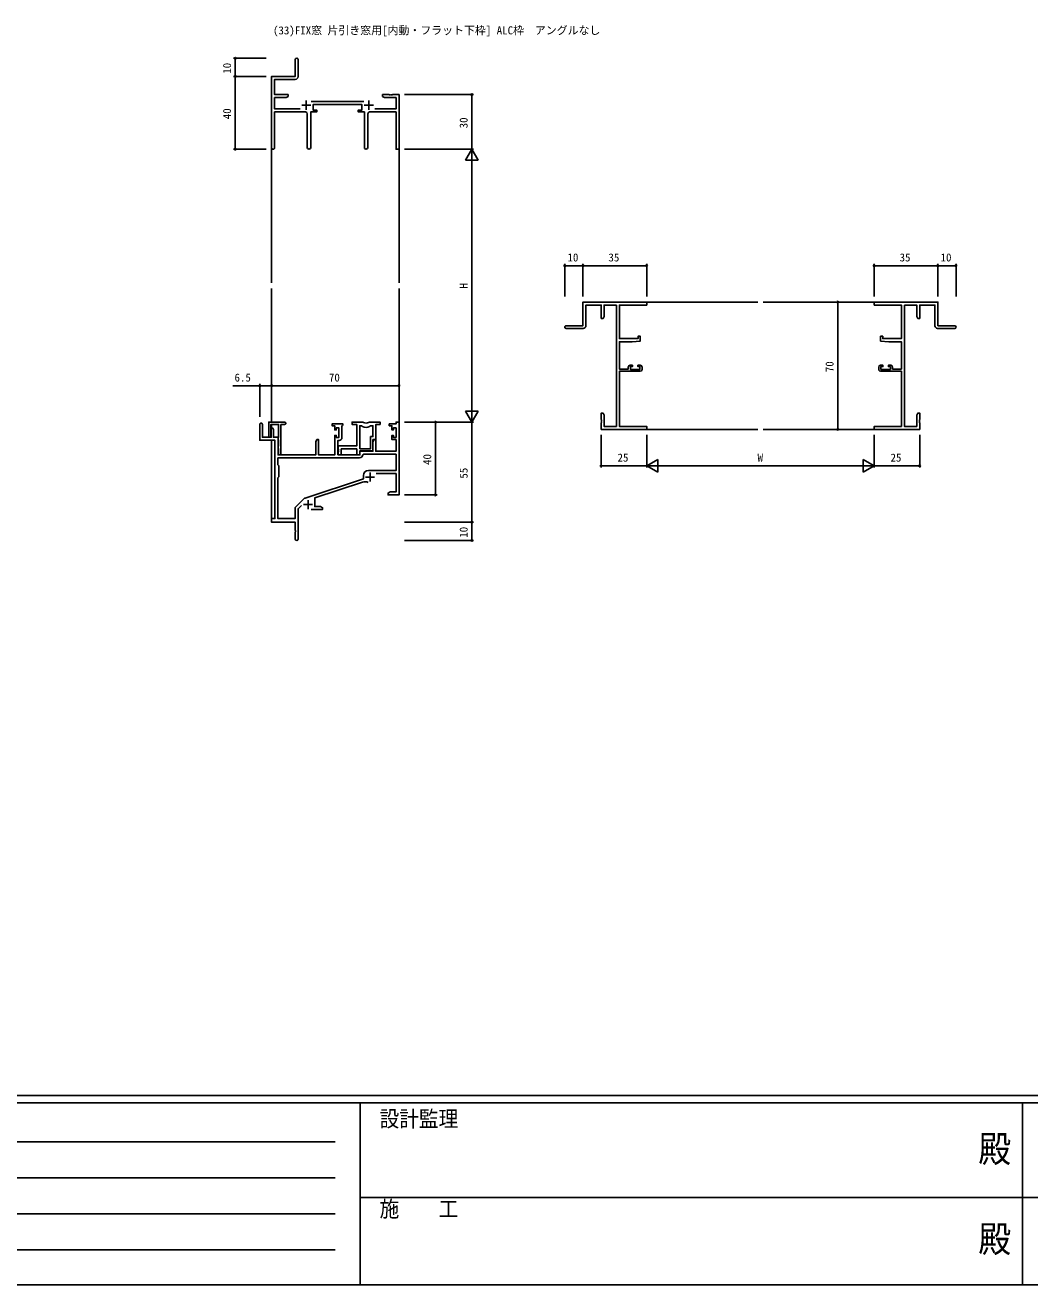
# Model space of a CAD drawing. Units: millimetres, scale not verified. Extents: x -1133 to 1134, y -806 to 806.
# Drawn here: x -573 to -21, y -806 to -114 of the extents above; entities that cross this region are included whole.
import ezdxf
from ezdxf.enums import TextEntityAlignment as Align

# ---------------------------------------------------------------- set-up
doc = ezdxf.new("R2010")
doc.units = ezdxf.units.MM
doc.header["$LTSCALE"] = 4
for name, color, linetype in [('0-1_USER1', 3, 'Continuous'), ('0-2_YKK_11', 7, 'Continuous'), ('0-3_YKK_12', 2, 'Continuous'), ('0-4_YKK_D', 6, 'Continuous'), ('0-5_YKK_ZWAK', 7, 'Continuous')]:
    doc.layers.add(name, color=color, linetype=linetype)
doc.styles.add('ＭＳ ゴシック', font='')
doc.styles.get('ＭＳ ゴシック').set_extended_font_data('MS Gothic')

msp = doc.modelspace()

# ---------------------------------------------------------------- linework, layer by layer
at = {"layer": '0-2_YKK_11'}
for p, q in [((-423.453, -141.948), (-423.453, -132.568)), ((-421.453, -157.618), (-416.453, -157.618)), ((-418.953, -155.118), (-418.953, -160.118)), ((-387.25, -155.688), (-416.261, -155.688)), ((-387.053, -157.618), (-382.053, -157.618)), ((-384.553, -155.118), (-384.553, -160.118)), ((-418.403, -162.318), (-418.403, -180.868)), ((-385.103, -180.868), (-385.103, -162.318)), ((-276.123, -280.318), (-266.743, -280.318)), ((-62.623, -280.318), (-72.003, -280.318)), ((-234.373, -302.818), (-234.373, -301.518)), ((-104.373, -302.818), (-104.373, -301.518)), ((-432.953, -333.018), (-432.953, -349.218)), ((-430.753, -333.018), (-432.953, -333.018)), ((-389.523, -346.418), (-389.523, -333.818)), ((-389.623, -351.448), (-434.523, -351.448)), ((-383.853, -359.518), (-383.853, -364.518)), ((-386.353, -362.018), (-381.353, -362.018)), ((-424.643, -378.309), (-420.205, -373.871)), ((-420.453, -377.118), (-415.453, -377.118)), ((-417.953, -374.618), (-417.953, -379.618))]:
    msp.add_line(p, q, dxfattribs=at)
for points in [[(-424.953, -132.568), (-424.953, -141.818), (-437.953, -141.818), (-437.953, -181.003)], [(-422.303, -159.688), (-436.323, -159.688), (-436.323, -153.448), (-430.044, -153.448), (-428.953, -152.818), (-428.953, -151.818), (-436.323, -151.818), (-436.323, -143.448), (-424.953, -143.448)], [(-384.103, -161.318), (-369.583, -161.318), (-369.583, -181.818), (-367.953, -181.818), (-367.953, -151.818), (-371.495, -151.818), (-371.678, -151.938), (-372.228, -151.938), (-372.411, -151.818), (-372.495, -151.818), (-372.678, -151.938), (-373.228, -151.938), (-373.411, -151.818), (-376.953, -151.818), (-376.953, -152.818), (-375.862, -153.448), (-369.583, -153.448), (-369.583, -159.688), (-381.202, -159.688)], [(-416.503, -180.868), (-416.503, -161.318), (-413.153, -161.318), (-413.153, -160.318), (-415.153, -160.318), (-415.153, -157.318), (-388.353, -157.318), (-388.353, -160.318), (-390.353, -160.318), (-390.353, -161.318), (-387.003, -161.318), (-387.003, -180.868)], [(-436.323, -181.003), (-436.323, -161.318), (-419.403, -161.318)], [(-241.973, -301.518), (-241.973, -302.618), (-246.873, -302.618), (-246.873, -287.618), (-239.873, -287.618), (-235.373, -287.225), (-235.373, -284.618), (-236.573, -284.618), (-236.573, -285.918), (-246.873, -285.918), (-246.873, -267.448), (-231.873, -267.448), (-231.873, -265.818), (-266.873, -265.818), (-266.873, -278.818), (-276.123, -278.818)], [(-265.243, -278.818), (-265.243, -267.448), (-256.873, -267.448), (-256.873, -274.818), (-255.873, -274.818), (-255.243, -273.727), (-255.243, -267.448), (-248.503, -267.448)], [(-248.503, -267.448), (-248.503, -334.188), (-255.243, -334.188), (-255.243, -327.91), (-255.873, -326.818), (-256.873, -326.818), (-256.873, -330.36), (-256.753, -330.543), (-256.753, -331.093), (-256.873, -331.277), (-256.873, -331.36), (-256.753, -331.543), (-256.753, -332.093), (-256.873, -332.277), (-256.873, -335.818), (-231.873, -335.818), (-231.873, -334.188), (-246.873, -334.188), (-246.873, -303.818), (-235.373, -303.818)], [(-96.773, -301.518), (-96.773, -302.618), (-91.873, -302.618), (-91.873, -287.618), (-98.873, -287.618), (-103.373, -287.225), (-103.373, -284.618), (-102.173, -284.618), (-102.173, -285.918), (-91.873, -285.918), (-91.873, -267.448), (-106.873, -267.448), (-106.873, -265.818), (-71.873, -265.818), (-71.873, -278.818), (-62.623, -278.818)], [(-90.243, -267.448), (-90.243, -334.188), (-83.503, -334.188), (-83.503, -327.91), (-82.873, -326.818), (-81.873, -326.818), (-81.873, -330.36), (-81.993, -330.543), (-81.993, -331.093), (-81.873, -331.277), (-81.873, -331.36), (-81.993, -331.543), (-81.993, -332.093), (-81.873, -332.277), (-81.873, -335.818), (-106.873, -335.818), (-106.873, -334.188), (-91.873, -334.188), (-91.873, -303.818), (-103.373, -303.818)], [(-73.503, -278.818), (-73.503, -267.448), (-81.873, -267.448), (-81.873, -274.818), (-82.873, -274.818), (-83.503, -273.727), (-83.503, -267.448), (-90.243, -267.448)], [(-235.373, -300.518), (-236.673, -300.518), (-236.673, -301.318), (-235.573, -301.318), (-235.573, -302.818), (-240.773, -302.818), (-240.773, -301.318), (-239.673, -301.318), (-239.673, -300.518), (-240.973, -300.518)], [(-103.373, -300.518), (-102.073, -300.518), (-102.073, -301.318), (-103.173, -301.318), (-103.173, -302.818), (-97.973, -302.818), (-97.973, -301.318), (-99.073, -301.318), (-99.073, -300.518), (-97.773, -300.518)], [(-439.553, -339.518), (-439.553, -331.818), (-430.753, -331.818)], [(-380.567, -360.048), (-369.583, -360.048), (-369.583, -370.188), (-372.862, -370.188), (-373.953, -370.818), (-373.953, -371.818), (-371.911, -371.818), (-371.728, -371.698), (-371.178, -371.698), (-370.995, -371.818), (-370.911, -371.818), (-370.728, -371.698), (-370.178, -371.698), (-369.995, -371.818), (-367.953, -371.818), (-367.953, -331.818), (-369.583, -331.818), (-369.583, -332.818), (-373.353, -332.818), (-373.353, -333.818), (-371.853, -333.818), (-371.853, -336.118), (-371.053, -336.118), (-371.053, -335.018), (-369.583, -335.018), (-369.583, -340.218), (-371.053, -340.218), (-371.053, -339.118), (-371.853, -339.118), (-371.853, -341.418), (-369.583, -341.418), (-369.583, -347.818), (-380.723, -347.818), (-380.723, -341.418), (-381.653, -341.418), (-382.353, -342.631), (-382.353, -347.818), (-389.453, -347.818), (-389.453, -349.818), (-401.553, -349.818)], [(-391.153, -333.018), (-391.153, -344.918), (-401.353, -344.918), (-401.353, -346.46), (-401.233, -346.643), (-401.233, -347.193), (-401.353, -347.377), (-401.353, -347.46), (-401.233, -347.643), (-401.233, -348.193), (-401.353, -348.377), (-401.353, -349.818), (-399.723, -349.818), (-399.723, -346.548), (-391.153, -346.548), (-391.153, -349.818), (-389.523, -349.818), (-389.523, -347.618), (-382.353, -347.618), (-382.353, -341.418), (-380.653, -341.418), (-380.653, -333.018), (-378.353, -333.018), (-378.353, -331.818), (-383.806, -331.818)], [(-388.3, -331.818), (-393.753, -331.818), (-393.753, -333.018), (-391.153, -333.018)], [(-444.453, -333.018), (-444.453, -341.718), (-436.153, -341.718), (-436.153, -384.818), (-437.953, -384.818), (-437.953, -386.818), (-424.953, -386.818), (-424.953, -391.36), (-424.833, -391.543), (-424.833, -392.093), (-424.953, -392.277), (-424.953, -396.068)], [(-438.153, -335.718), (-438.153, -340.118), (-443.053, -340.118), (-443.053, -333.018)], [(-434.153, -349.218), (-434.153, -346.577), (-434.273, -346.393), (-434.453, -346.118), (-434.453, -345.218), (-434.273, -344.943), (-434.153, -344.76), (-434.153, -341.777), (-434.273, -341.593), (-434.453, -341.318), (-434.453, -340.418), (-434.273, -340.143), (-434.153, -339.96), (-434.153, -333.018), (-438.353, -333.018), (-438.353, -339.518)], [(-399.353, -340.348), (-399.353, -333.918), (-399.053, -333.618), (-398.753, -333.318), (-398.753, -332.818), (-404.753, -332.818), (-404.753, -333.818), (-403.253, -333.818), (-403.253, -336.118), (-402.453, -336.118), (-402.453, -335.018), (-400.983, -335.018), (-400.983, -340.218), (-402.453, -340.218), (-402.453, -339.118), (-403.253, -339.118), (-403.253, -349.818), (-412.123, -349.818), (-412.123, -341.418), (-413.053, -341.418), (-413.753, -342.631), (-413.753, -349.818), (-434.453, -349.818), (-434.453, -340.118), (-436.953, -340.118), (-436.953, -335.718)], [(-389.523, -346.418), (-389.523, -333.818), (-389.151, -333.818)], [(-382.954, -333.818), (-382.283, -333.818), (-382.283, -339.788), (-383.553, -339.788), (-383.553, -346.418), (-389.523, -346.418)], [(-401.553, -349.818), (-401.553, -341.848), (-400.853, -341.848)], [(-389.623, -351.448), (-434.523, -351.448), (-434.523, -355.248), (-433.953, -355.818), (-433.953, -361.818), (-434.523, -362.388), (-434.523, -384.818), (-425.083, -384.818), (-425.083, -379.37)], [(-384.753, -358.418), (-369.583, -358.418), (-369.583, -349.448), (-387.525, -349.448), (-387.825, -349.734)], [(-419.614, -373.507), (-387.453, -362.918), (-387.453, -361.118)], [(-416.303, -379.818), (-409.953, -379.818), (-409.953, -378.818), (-411.044, -378.188), (-414.253, -378.188), (-414.253, -373.458), (-388.026, -364.823)], [(-423.453, -396.068), (-423.453, -379.424), (-421.601, -377.572)]]:
    msp.add_lwpolyline(points, dxfattribs=at)
for centre, radius, start, end in [((-424.203, -132.568), 0.75, 359.99999, 180.00001), ((-424.953, -141.948), 1.5, 270.00001, 359.99999), ((-419.403, -162.318), 1, 0.00001, 89.99999), ((-384.103, -162.318), 1, 90.00001, 179.99999), ((-437.138, -181.003), 0.815, 179.99999, 0.00001), ((-417.453, -180.868), 0.95, 179.99999, 0.00001), ((-386.053, -180.868), 0.95, 179.99999, 0.00001), ((-276.123, -279.568), 0.75, 89.99999, 270.00001), ((-266.743, -278.818), 1.5, 270.00001, 359.99999), ((-72.003, -278.818), 1.5, 180.00001, 269.99999), ((-62.623, -279.568), 0.75, 269.99999, 90.00001), ((-240.973, -301.518), 1, 90.00001, 179.99999), ((-235.373, -301.518), 1, 0.00001, 89.99999), ((-235.373, -302.818), 1, 270.00001, 359.99999), ((-103.373, -301.518), 1, 90.00001, 179.99999), ((-103.373, -302.818), 1, 180.00001, 269.99999), ((-97.773, -301.518), 1, 0.00001, 89.99999), ((-430.753, -332.418), 0.6, 269.99999, 90.00001), ((-388.3, -333.818), 2, 64.91237, 90.00001), ((-386.053, -329.018), 3.3, 244.91238, 295.08762), ((-383.806, -333.818), 2, 89.99997, 115.08762), ((-443.753, -333.018), 0.7, 359.99999, 180.00001), ((-437.553, -335.718), 0.6, 359.99999, 180.00001), ((-389.151, -335.818), 2, 54.22519, 90.00004), ((-386.053, -331.518), 3.3, 234.22517, 305.77483), ((-382.954, -335.818), 2, 89.99996, 125.77481), ((-438.953, -339.518), 0.6, 179.99999, 0.00001), ((-400.853, -340.348), 1.5, 270.00001, 359.99999), ((-433.553, -349.218), 0.6, 179.99999, 0.00001), ((-389.623, -349.648), 1.8, 270.00001, 357.27059), ((-384.753, -361.118), 2.7, 90.00001, 179.99999), ((-386.618, -369.097), 4.5, 68.66068, 108.22312), ((-419.145, -374.931), 1.5, 108.22315, 134.99999), ((-423.583, -379.37), 1.5, 134.99999, 179.99998), ((-424.203, -396.068), 0.75, 179.99999, 0.00001)]:
    msp.add_arc(centre, radius, start, end, dxfattribs=at)
at = {"layer": '0-3_YKK_12'}
for p, q in [((-437.953, -181.003), (-437.953, -255.318)), ((-367.953, -181.003), (-367.953, -255.318)), ((-437.953, -258.318), (-437.953, -331.818)), ((-367.953, -258.318), (-367.953, -332.118)), ((-232.173, -265.818), (-170.873, -265.818)), ((-167.873, -265.818), (-106.573, -265.818)), ((-437.953, -333.018), (-437.953, -335.271)), ((-232.173, -335.818), (-170.873, -335.818)), ((-167.873, -335.818), (-106.573, -335.818)), ((-437.953, -341.718), (-437.953, -385.118))]:
    msp.add_line(p, q, dxfattribs=at)
at = {"layer": '0-4_YKK_D'}
for p, q in [((-440.953, -131.818), (-458.953, -131.818)), ((-457.953, -141.818), (-457.953, -131.818)), ((-440.953, -141.818), (-458.953, -141.818)), ((-440.953, -141.818), (-458.953, -141.818)), ((-457.953, -141.818), (-457.953, -181.818)), ((-364.953, -151.818), (-326.953, -151.818)), ((-327.953, -181.818), (-327.953, -151.818)), ((-440.953, -181.818), (-458.953, -181.818)), ((-364.953, -181.818), (-326.953, -181.818)), ((-364.953, -181.818), (-326.953, -181.818)), ((-327.953, -181.818), (-331.453, -187.881)), ((-327.953, -181.818), (-324.453, -187.881)), ((-327.953, -181.818), (-327.953, -193.943)), ((-331.453, -187.881), (-324.453, -187.881)), ((-327.953, -188.818), (-327.953, -324.818)), ((-276.873, -262.818), (-276.873, -244.818)), ((-266.873, -245.818), (-276.873, -245.818)), ((-266.873, -262.818), (-266.873, -244.818)), ((-266.873, -262.818), (-266.873, -244.818)), ((-266.873, -245.818), (-231.873, -245.818)), ((-231.873, -262.818), (-231.873, -244.818)), ((-106.873, -262.818), (-106.873, -244.818)), ((-106.873, -245.818), (-71.873, -245.818)), ((-71.873, -262.818), (-71.873, -244.818)), ((-71.873, -262.818), (-71.873, -244.818)), ((-71.873, -245.818), (-61.873, -245.818)), ((-61.873, -262.818), (-61.873, -244.818)), ((-109.873, -265.818), (-127.873, -265.818)), ((-126.873, -265.818), (-126.873, -335.818)), ((-444.453, -328.818), (-444.453, -310.818)), ((-437.953, -328.818), (-437.953, -310.818)), ((-437.953, -328.818), (-437.953, -310.818)), ((-367.953, -328.818), (-367.953, -310.818)), ((-437.953, -311.818), (-367.953, -311.818)), ((-327.953, -331.818), (-327.953, -319.694)), ((-364.953, -331.818), (-326.953, -331.818)), ((-364.953, -331.818), (-346.953, -331.818)), ((-364.953, -331.818), (-326.953, -331.818)), ((-347.953, -331.818), (-347.953, -371.818)), ((-327.953, -331.818), (-331.453, -325.756)), ((-324.453, -325.756), (-331.453, -325.756)), ((-327.953, -331.818), (-324.453, -325.756)), ((-327.953, -331.818), (-327.953, -386.818)), ((-256.873, -338.818), (-256.873, -356.818)), ((-231.873, -338.818), (-231.873, -356.818)), ((-231.873, -338.818), (-231.873, -356.818)), ((-109.873, -335.818), (-127.873, -335.818)), ((-106.873, -338.818), (-106.873, -356.818)), ((-106.873, -338.818), (-106.873, -356.818)), ((-81.873, -338.818), (-81.873, -356.818)), ((-231.873, -355.818), (-225.811, -352.318)), ((-225.811, -359.318), (-225.811, -352.318)), ((-106.873, -355.818), (-112.936, -352.318)), ((-112.936, -352.318), (-112.936, -359.318)), ((-256.873, -355.818), (-231.873, -355.818)), ((-231.873, -355.818), (-225.811, -359.318)), ((-231.873, -355.818), (-219.749, -355.818)), ((-224.873, -355.818), (-113.873, -355.818)), ((-106.873, -355.818), (-118.998, -355.818)), ((-106.873, -355.818), (-112.936, -359.318)), ((-106.873, -355.818), (-81.873, -355.818)), ((-364.953, -371.818), (-346.953, -371.818)), ((-364.953, -386.818), (-326.953, -386.818)), ((-364.953, -386.818), (-326.953, -386.818)), ((-327.953, -386.818), (-327.953, -396.818)), ((-364.953, -396.818), (-326.953, -396.818))]:
    msp.add_line(p, q, dxfattribs=at)
msp.add_lwpolyline([(-437.953, -311.818), (-444.453, -311.818), (-459.353, -311.818)], dxfattribs=at)
for centre in [(-457.953, -131.818), (-457.953, -141.818), (-457.953, -141.818), (-327.953, -151.818), (-457.953, -181.818), (-276.873, -245.818), (-266.873, -245.818), (-266.873, -245.818), (-231.873, -245.818), (-106.873, -245.818), (-71.873, -245.818), (-71.873, -245.818), (-61.873, -245.818), (-126.873, -265.818), (-444.453, -311.818), (-437.953, -311.818), (-437.953, -311.818), (-367.953, -311.818), (-347.953, -331.818), (-126.873, -335.818), (-256.873, -355.818), (-81.873, -355.818), (-347.953, -371.818), (-327.953, -386.818), (-327.953, -386.818), (-327.953, -396.818)]:
    msp.add_circle(centre, 0.425, dxfattribs=at)
at = {"layer": '0-5_YKK_ZWAK'}
for p, q in [((1074.6, -701.9), (-1125.4, -701.9)), ((966.6, -705.9), (-1125.4, -705.9)), ((-389.4, -705.9), (-389.4, -805.9)), ((-25.4, -705.9), (-25.4, -805.9)), ((-1112.261, -727.364), (-403.14, -727.364)), ((-1112.261, -747.16), (-403.14, -747.16)), ((-389.4, -757.898), (-21.4, -757.898)), ((-21.4, -757.898), (346.6, -757.898)), ((-1112.261, -766.956), (-403.14, -766.956)), ((-1112.261, -786.752), (-403.14, -786.752)), ((-1125.4, -805.9), (966.6, -805.9))]:
    msp.add_line(p, q, dxfattribs=at)

# ---------------------------------------------------------------- texts
at = {"layer": '0-1_USER1', "style": 'ＭＳ ゴシック'}
msp.add_text('(33)FIX窓 片引き窓用[内動・フラット下枠] ALC枠  アングルなし', height=4.399, dxfattribs=at).set_placement((-437.209, -120.022), align=Align.BOTTOM_LEFT)
at = {"layer": '0-4_YKK_D', "style": 'ＭＳ ゴシック'}
for s, p in [('10', (-458.953, -140.338)), ('40', (-458.953, -165.338)), ('30', (-328.953, -170.338)), ('H', (-328.953, -258.418)), ('70', (-127.873, -304.338)), ('40', (-348.953, -355.338)), ('55', (-328.953, -362.838)), ('10', (-328.953, -395.338))]:
    msp.add_text(s, height=4.399, rotation=90, dxfattribs=at).set_placement(p, align=Align.BOTTOM_LEFT)
for s, p in [('10', (-275.393, -244.818)), ('35', (-252.893, -244.818)), ('35', (-92.893, -244.818)), ('10', (-70.393, -244.818)), ('6.5', (-458.353, -310.818)), ('70', (-406.473, -310.818)), ('25', (-247.893, -354.818)), ('W', (-170.973, -354.818)), ('25', (-97.893, -354.818))]:
    msp.add_text(s, height=4.399, dxfattribs=at).set_placement(p, align=Align.BOTTOM_LEFT)
at = {"layer": '0-5_YKK_ZWAK', "style": 'ＭＳ ゴシック', "width": 0.9}
for s, height, p in [('設計監理', 8.798, (-378.631, -721.708)), ('殿', 14.66, (-49.634, -742.918)), ('施\u3000\u3000工', 8.798, (-378.631, -771.198)), ('殿', 14.66, (-49.634, -792.408))]:
    msp.add_text(s, height=height, dxfattribs=at).set_placement(p, align=Align.BOTTOM_LEFT)

doc.saveas('drawing.dxf')
